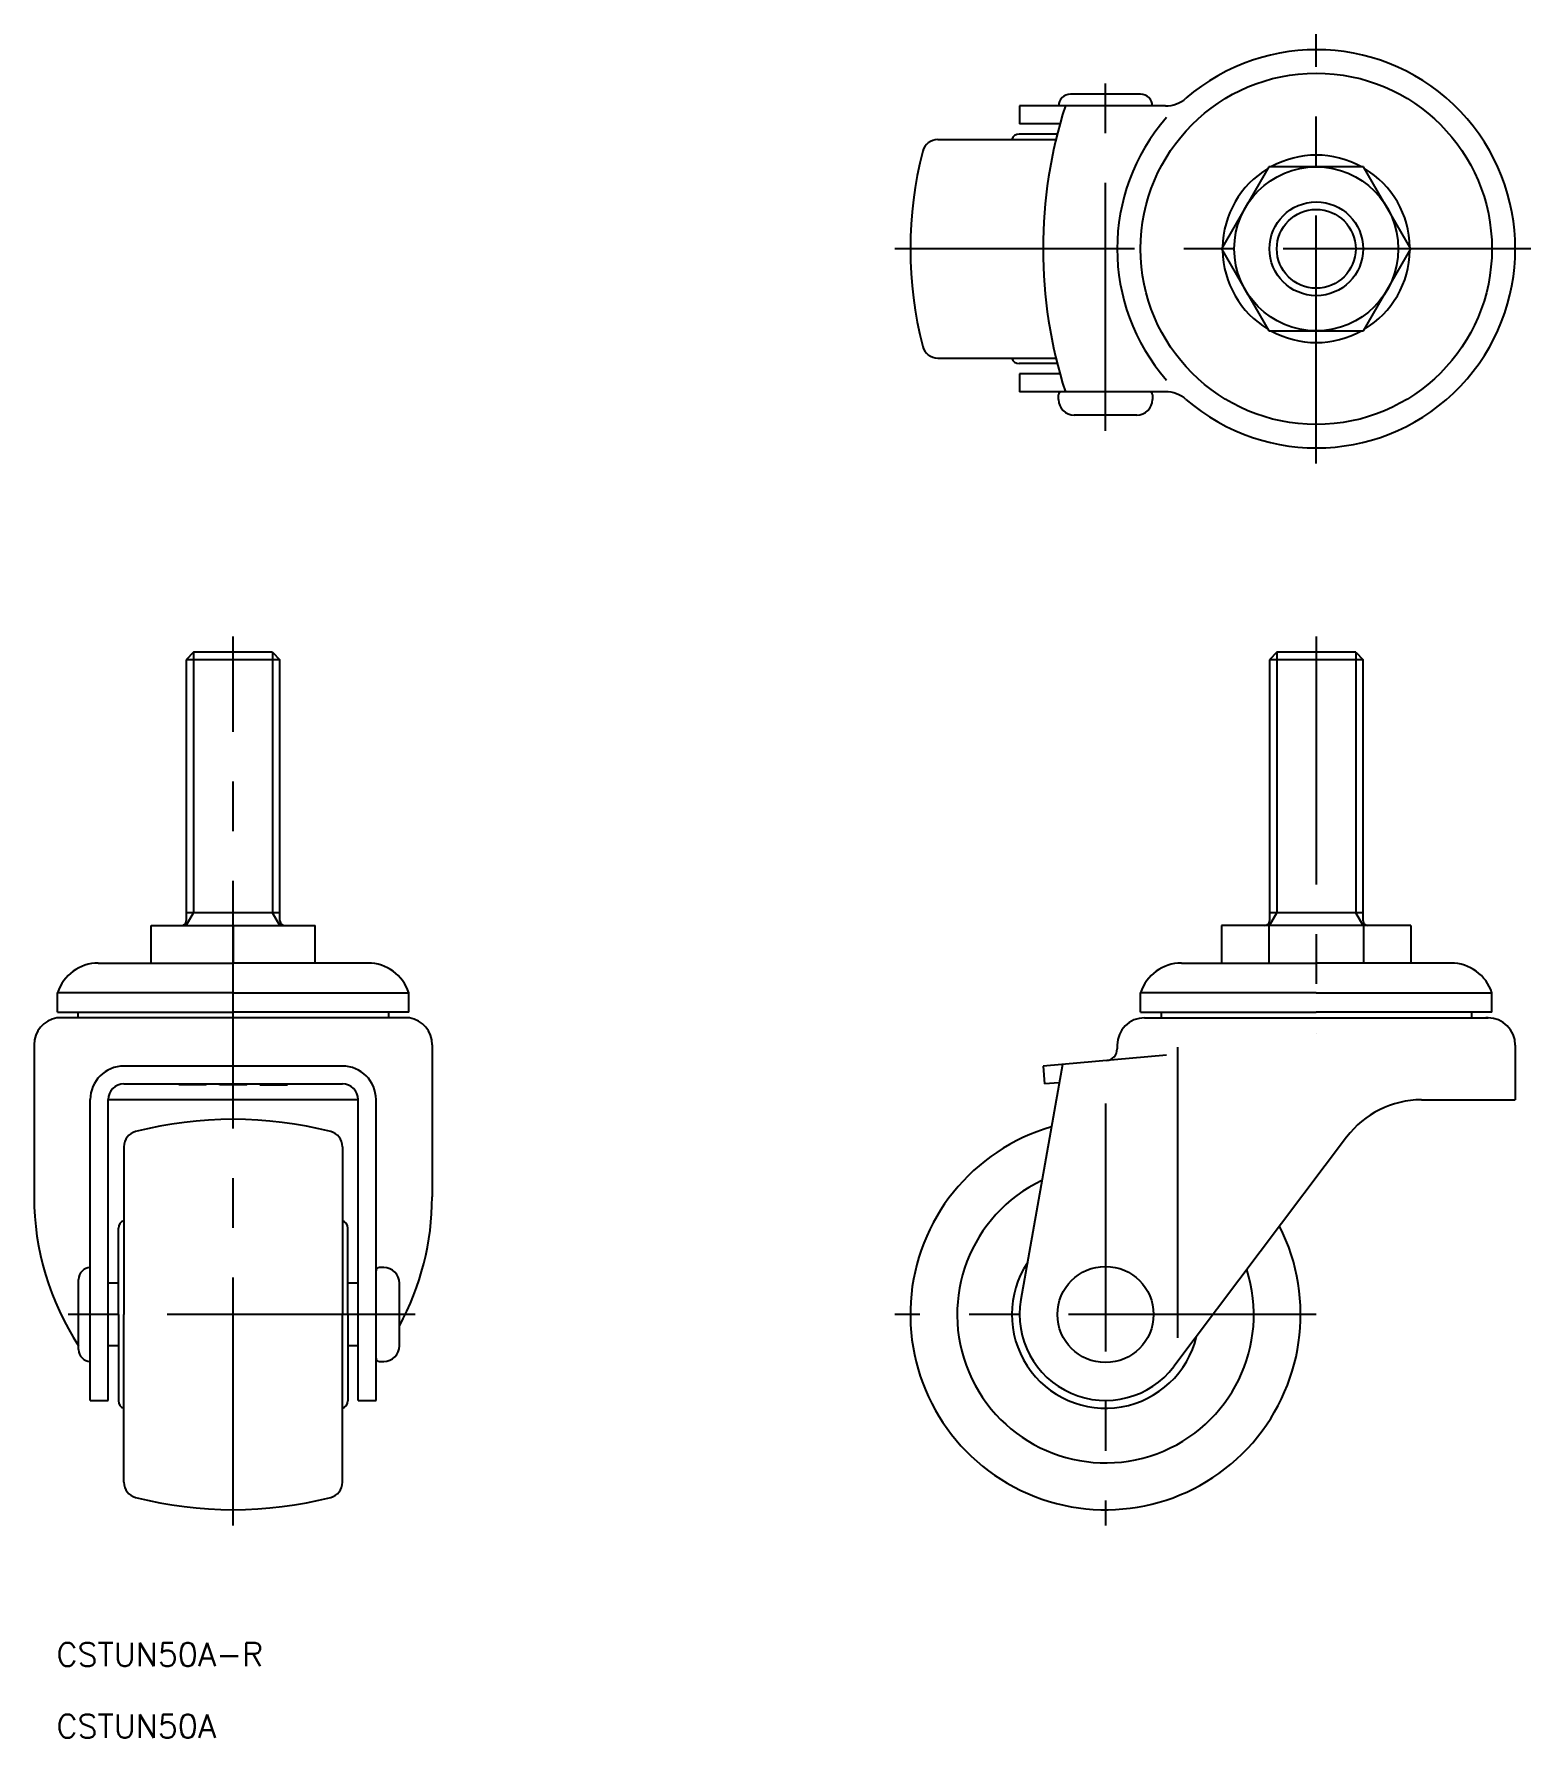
# Model space of a CAD drawing. Extents: x -137 to 55, y -54 to 164.
import ezdxf

# ---------------------------------------------------------------- set-up
doc = ezdxf.new("R2010")
doc.units = 0
doc.linetypes.add('CENTER', pattern=[50.8, 31.75, -6.35, 6.35, -6.35])
doc.layers.get('0').update_dxf_attribs({"linetype": 'CONTINUOUS'})
doc.layers.add('CENTER', color=1, linetype='CENTER')
doc.styles.get("Standard").update_dxf_attribs({"font": 'txt.shx', "height": 3, "bigfont": 'bigfont.shx'})

msp = doc.modelspace()

# ---------------------------------------------------------------- linework, layer by layer
at = {"color": 7, "linetype": 'CONTINUOUS'}
for p, q in [((4.5, 156.26), (-4.5, 156.26)), ((7.69, 154.76), (-11, 154.76)), ((-11, 154.76), (-11, 152.46)), ((-6.17, 151.16), (-11.05, 151.16)), ((-5.83, 152.46), (-11, 152.46)), ((-21.48, 150.46), (-6.34, 150.46)), ((20.94, 146.96), (14.88, 136.46)), ((33.06, 146.96), (20.94, 146.96)), ((39.12, 136.46), (33.06, 146.96)), ((14.88, 136.46), (20.94, 125.96)), ((33.06, 125.96), (39.12, 136.46)), ((20.94, 125.96), (33.06, 125.96)), ((-21.48, 122.46), (-6.34, 122.46)), ((-6.17, 121.76), (-11.05, 121.76)), ((-5.83, 120.46), (-11, 120.46)), ((-11, 120.46), (-11, 118.16)), ((7.69, 118.16), (-11, 118.16)), ((-6, 117.16), (-6, 117.76)), ((6, 117.76), (6, 117.16)), ((4, 115.16), (-4, 115.16)), ((-116.81, 84.8), (-117.75, 83.85)), ((-117.75, 83.85), (-117.75, 50.4)), ((-105.75, 83.85), (-117.75, 83.85)), ((-106.7, 84.8), (-116.81, 84.8)), ((-106.7, 84.8), (-105.75, 83.85)), ((-105.75, 50.4), (-105.75, 83.85)), ((21.95, 84.8), (21, 83.85)), ((21, 83.85), (21, 50.4)), ((33, 83.85), (21, 83.85)), ((32.05, 84.8), (21.95, 84.8)), ((32.05, 84.8), (33, 83.85)), ((33, 50.4), (33, 83.85)), ((-105.75, 51.44), (-117.75, 51.44)), ((33, 51.44), (21, 51.44)), ((-122.25, 49.8), (-101.25, 49.8)), ((-122.25, 45), (-122.25, 49.8)), ((-111.75, 49.8), (-111.75, 45)), ((-101.25, 45), (-101.25, 49.8)), ((39.12, 49.8), (14.88, 49.8)), ((14.88, 49.8), (14.88, 45)), ((20.94, 49.8), (20.94, 45)), ((33.06, 49.8), (33.06, 45)), ((39.12, 49.8), (39.12, 45)), ((-129.02, 45), (-111.75, 45)), ((-94.48, 45), (-111.75, 45)), ((9.73, 45), (27, 45)), ((44.27, 45), (27, 45)), ((-111.75, 41.2), (-134.25, 41.2)), ((-134.25, 38.7), (-134.25, 41.2)), ((-111.75, 41.2), (-89.25, 41.2)), ((-89.25, 38.7), (-89.25, 41.2)), ((27, 41.2), (4.5, 41.2)), ((4.5, 38.7), (4.5, 41.2)), ((27, 41.2), (49.5, 41.2)), ((49.5, 38.7), (49.5, 41.2)), ((-89.16, 37.99), (-134.34, 37.99)), ((-134.25, 38.7), (-111.75, 38.7)), ((-131.64, 38.7), (-131.64, 37.99)), ((-89.25, 38.7), (-111.75, 38.7)), ((-91.87, 38.7), (-91.87, 37.99)), ((4.5, 38.7), (27, 38.7)), ((5, 37.99), (5.27, 37.99)), ((5.27, 37.99), (49, 37.99)), ((7.12, 38.7), (7.12, 37.99)), ((49.5, 38.7), (27, 38.7)), ((46.88, 38.7), (46.88, 37.99)), ((49, 37.99), (48.73, 37.99)), ((-137.25, 34.54), (-137.25, 15.06)), ((-86.25, 34.54), (-86.25, 15.06)), ((7.82, 33.19), (-8, 31.81)), ((1.5, 34.49), (1.5, 34.01)), ((9.24, 34.24), (9.24, -2.99)), ((52.5, 34.49), (52.5, 27.49)), ((-97.75, 31.81), (-125.75, 31.81)), ((-5.52, 32.03), (-10.83, 1.91)), ((-8, 31.81), (-7.8, 29.52)), ((-125.75, 29.52), (-97.75, 29.52)), ((-118.66, 29.52), (-118.7, 29.43)), ((-115.22, 29.43), (-118.7, 29.43)), ((-116.87, 29.52), (-116.96, 29.43)), ((-115.07, 29.52), (-115.22, 29.43)), ((-113.5, 29.43), (-113.55, 29.52)), ((-110.01, 29.43), (-113.5, 29.43)), ((-110.01, 29.43), (-109.95, 29.52)), ((-108.44, 29.52), (-108.29, 29.43)), ((-108.29, 29.43), (-104.8, 29.43)), ((-106.64, 29.52), (-106.55, 29.43)), ((-104.85, 29.52), (-104.8, 29.43)), ((-5.93, 29.68), (-7.8, 29.52)), ((-130.05, -11), (-130.05, 27.51)), ((-127.75, -11), (-127.75, 27.52)), ((-95.75, 27.49), (-127.75, 27.49)), ((-95.75, -11), (-95.75, 27.52)), ((-93.45, -11), (-93.45, 27.51)), ((40.47, 27.49), (52.5, 27.49)), ((30.89, 22.71), (8.76, -6.66)), ((-125.75, 21.48), (-125.75, 0)), ((-97.75, 21.48), (-97.75, 0)), ((-126.45, 0), (-126.45, 11.05)), ((-97.05, 0), (-97.05, 11.05)), ((-131.55, -4.5), (-131.55, 4.5)), ((-92.45, 6), (-93.05, 6)), ((-126.45, 4), (-127.75, 4)), ((-95.75, 4), (-97.05, 4)), ((-90.45, -4), (-90.45, 4)), ((-126.45, 0), (-126.45, -11.05)), ((-125.75, -21.48), (-125.75, 0)), ((-97.75, -21.48), (-97.75, 0)), ((-97.05, 0), (-97.05, -11.05)), ((-126.45, -4), (-127.75, -4)), ((-95.75, -4), (-97.05, -4)), ((-93.05, -6), (-92.45, -6)), ((-130.05, -11), (-127.75, -11)), ((-95.75, -11), (-93.45, -11))]:
    msp.add_line(p, q, dxfattribs=at)
at = {"color": 3, "linetype": 'CONTINUOUS'}
for p, q in [((-116.81, 84.8), (-116.81, 51.44)), ((-106.7, 84.8), (-106.7, 51.44)), ((21.95, 84.8), (21.95, 51.44)), ((32.05, 84.8), (32.05, 51.44)), ((-117.75, 49.8), (-116.81, 51.44)), ((-105.75, 49.8), (-106.7, 51.44)), ((21, 49.8), (21.95, 51.44)), ((33, 49.8), (32.05, 51.44))]:
    msp.add_line(p, q, dxfattribs=at)
at = {"color": 7, "linetype": 'CONTINUOUS'}
for centre, radius in [((27, 136.46), 22.5), ((27, 136.46), 10.5), ((27, 136.46), 6), ((0, 0), 6.15)]:
    msp.add_circle(centre, radius, dxfattribs=at)
at = {"color": 3, "linetype": 'CONTINUOUS'}
msp.add_circle((27, 136.46), 5.05, dxfattribs=at)
at = {"color": 7, "linetype": 'CONTINUOUS'}
for centre, radius, start, end in [((27, 136.46), 25.5, 229.1069, 130.8931), ((-4.5, 154.76), 1.5, 90, 180), ((4.5, 154.76), 1.5, 0, 90), ((7.69, 158.76), 4, 270, 310.8931), ((52, 136.46), 60, 162.2418, 197.7582), ((27, 136.46), 25.5, 138.7898, 221.2102), ((-11.05, 150.16), 1, 90, 162.5424), ((25, 136.46), 50, 165.5225, 194.4775), ((-21.48, 148.46), 2, 90, 165.5225), ((27, 136.46), 12, 61.045, 118.955), ((27, 136.46), 12, 121.045, 178.955), ((27, 136.46), 12, 1.045, 58.955), ((27, 136.46), 12, 181.045, 238.955), ((27, 136.46), 12, 301.045, 358.955), ((27, 136.46), 12, 241.045, 298.955), ((-21.48, 124.46), 2, 194.4775, 270), ((-11.05, 122.76), 1, 197.4576, 270), ((-5.6, 117.76), 0.4, 90, 180), ((5.6, 117.76), 0.4, 0, 90), ((7.69, 114.16), 4, 49.1069, 90), ((-4, 117.16), 2, 180, 270), ((4, 117.16), 2, 270, 0), ((-118.35, 50.4), 0.6, 270, 0), ((-105.15, 50.4), 0.6, 180, 270), ((20.4, 50.4), 0.6, 270, 0), ((33.6, 50.4), 0.6, 180, 270), ((-129.02, 39.5), 5.5, 90, 161.9955), ((-94.48, 39.5), 5.5, 18.0045, 90), ((9.73, 39.5), 5.5, 90, 161.9955), ((44.27, 39.5), 5.5, 18.0045, 90), ((-133.75, 34.54), 3.5, 99.6963, 180), ((-89.75, 34.54), 3.5, 360, 80.3037), ((5, 34.49), 3.5, 90, 180), ((49, 34.49), 3.5, 0, 90), ((0, 34.01), 1.5, 275, 0), ((-125.75, 27.51), 4.3, 90, 180), ((-97.75, 27.51), 4.3, 0, 90), ((-125.75, 27.52), 2, 90, 180), ((-97.75, 27.52), 2, 0, 90), ((40.47, 15.49), 12, 90, 143), ((-111.75, -25), 50, 75.5225, 104.4775), ((0, 0), 25, 106.1014, 26.8964), ((-123.75, 21.48), 2, 104.4775, 180), ((-99.75, 21.48), 2, 0, 75.5225), ((0, 0), 19, 115.3741, 17.6238), ((-102.55, 15.06), 34.7, 180, 213.3062), ((-120.96, 15.06), 34.7, 331.5186, 0), ((-125.45, 11.05), 1, 107.4576, 180), ((-98.05, 11.05), 1, 0, 72.5424), ((0, 0), 12, 146.4411, 346.5577), ((-130.05, 4.5), 1.5, 90, 180), ((-93.05, 5.6), 0.4, 90, 180), ((-92.45, 4), 2, 0, 90), ((0, 0), 11, 169.9976, 322.7544), ((-92.45, -4), 2, 270, 0), ((-130.05, -4.5), 1.5, 180, 270), ((-93.05, -5.6), 0.4, 180, 270), ((-125.45, -11.05), 1, 180, 252.5424), ((-98.05, -11.05), 1, 287.4576, 0), ((-123.75, -21.48), 2, 180, 255.5225), ((-99.75, -21.48), 2, 284.4775, 0), ((-111.75, 25), 50, 255.5225, 284.4775)]:
    msp.add_arc(centre, radius, start, end, dxfattribs=at)
at = {"layer": 'CENTER', "color": 1, "linetype": 'CENTER'}
for p, q in [((27, 108.96), (27, 163.96)), ((0, 113.16), (0, 158.26)), ((54.5, 136.46), (-27, 136.46)), ((-111.75, -27), (-111.75, 86.8)), ((27, 86.8), (27, 35.99)), ((0, 27), (0, -27)), ((-88.45, 0), (-133.55, 0)), ((27, 0), (-27, 0))]:
    msp.add_line(p, q, dxfattribs=at)

# ---------------------------------------------------------------- texts
at = {"color": 7, "linetype": 'CONTINUOUS'}
for s, p in [('CSTUN50A-R', (-134.38, -45.03)), ('CSTUN50A', (-134.38, -54.22))]:
    msp.add_text(s, height=3, dxfattribs=at).set_placement(p)

doc.saveas('drawing.dxf')
